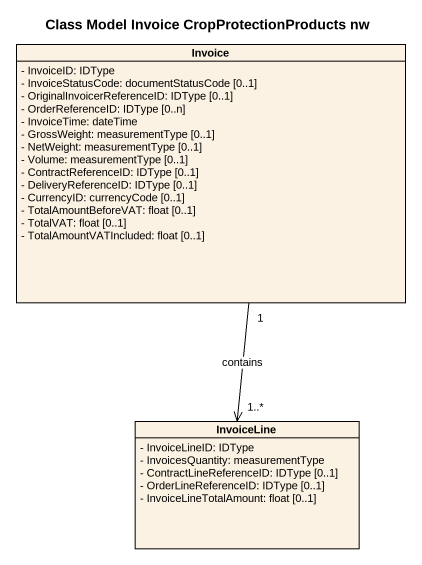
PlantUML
@startuml
title Class Model Invoice CropProtectionProducts nw
hide circle
hide empty members
skinparam classAttributeIconSize 0
class Invoice {
  - InvoiceID: IDType
  - InvoiceStatusCode: documentStatusCode [0..1]
  - OriginalInvoicerReferenceID: IDType [0..1]
  - OrderReferenceID: IDType [0..n]
  - InvoiceTime: dateTime
  - GrossWeight: measurementType [0..1]
  - NetWeight: measurementType [0..1]
  - Volume: measurementType [0..1]
  - ContractReferenceID: IDType [0..1]
  - DeliveryReferenceID: IDType [0..1]
  - CurrencyID: currencyCode [0..1]
  - TotalAmountBeforeVAT: float [0..1]
  - TotalVAT: float [0..1]
  - TotalAmountVATIncluded: float [0..1]
}
class InvoiceLine {
  - InvoiceLineID: IDType
  - InvoicesQuantity: measurementType
  - ContractLineReferenceID: IDType [0..1]
  - OrderLineReferenceID: IDType [0..1]
  - InvoiceLineTotalAmount: float [0..1]
}
Invoice "1" --> "1..*" InvoiceLine : contains
@enduml
